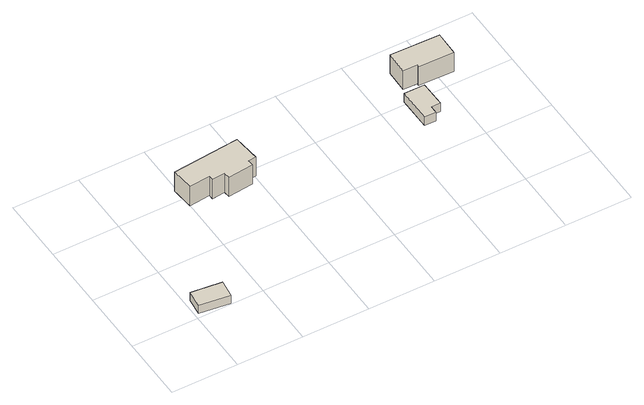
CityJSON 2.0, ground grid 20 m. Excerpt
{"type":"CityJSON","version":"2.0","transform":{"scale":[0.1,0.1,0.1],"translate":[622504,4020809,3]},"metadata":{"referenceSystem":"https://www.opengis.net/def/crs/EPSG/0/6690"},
"CityObjects":{
"building1":{"type":"Building","attributes":{"class":"3001","usage":"461","measuredHeight":-9999,"storeysAboveGround":9999,"RiverFloodingRiskAttribute.description":"1","RiverFloodingRiskAttribute.rank":"2","RiverFloodingRiskAttribute.depth":2.47,"RiverFloodingRiskAttribute.adminType":"2","RiverFloodingRiskAttribute.scale":"2","RiverFloodingRiskAttribute.duration":9.5,"BuildingDetailAttribute.buildingStructureType":"611","BuildingDetailAttribute.buildingStructureOrgType":"Null","BuildingDetailAttribute.urbanPlanType":"21","BuildingDetailAttribute.districtsAndZonesType":"5","BuildingDetailAttribute.landUseType":"211","BuildingDetailAttribute.orgUsage":"Null","BuildingDetailAttribute.specifiedBuildingCoverageRate":60,"BuildingDetailAttribute.specifiedFloorAreaRate":200,"BuildingDetailAttribute.surveyYear":2023,"BuildingIDAttribute.prefecture":"17","BuildingIDAttribute.city":"17206"},"geometry":[{"type":"Solid","lod":"1","boundaries":[[[[0,1,2,3]],[[2,4,5,3]],[[1,6,4,2]],[[0,7,6,1]],[[3,5,7,0]],[[4,6,7,5]]]]}]},
"building2":{"type":"Building","attributes":{"class":"3001","usage":"461","measuredHeight":8.4,"storeysAboveGround":2,"RiverFloodingRiskAttribute.description":"1","RiverFloodingRiskAttribute.rank":"2","RiverFloodingRiskAttribute.depth":1.49,"RiverFloodingRiskAttribute.adminType":"2","RiverFloodingRiskAttribute.scale":"2","RiverFloodingRiskAttribute.duration":5.5,"BuildingDetailAttribute.buildingStructureType":"611","BuildingDetailAttribute.buildingStructureOrgType":"Null","BuildingDetailAttribute.urbanPlanType":"21","BuildingDetailAttribute.districtsAndZonesType":"5","BuildingDetailAttribute.landUseType":"211","BuildingDetailAttribute.orgUsage":"Null","BuildingDetailAttribute.specifiedBuildingCoverageRate":60,"BuildingDetailAttribute.specifiedFloorAreaRate":200,"BuildingDetailAttribute.surveyYear":2023,"BuildingIDAttribute.prefecture":"17","BuildingIDAttribute.city":"17206"},"geometry":[{"type":"Solid","lod":"1","boundaries":[[[[8,9,10,11,12,13,14,15,16,17]],[[16,18,19,17]],[[15,20,18,16]],[[14,21,20,15]],[[13,22,21,14]],[[12,23,22,13]],[[11,24,23,12]],[[10,25,24,11]],[[9,26,25,10]],[[8,27,26,9]],[[17,19,27,8]],[[18,20,21,22,23,24,25,26,27,19]]]]}]},
"building3":{"type":"Building","attributes":{"class":"3001","usage":"411","measuredHeight":3.3,"storeysAboveGround":9999,"RiverFloodingRiskAttribute.description":"1","RiverFloodingRiskAttribute.rank":"2","RiverFloodingRiskAttribute.depth":2.49,"RiverFloodingRiskAttribute.adminType":"2","RiverFloodingRiskAttribute.scale":"2","RiverFloodingRiskAttribute.duration":9.58,"BuildingDetailAttribute.buildingStructureType":"611","BuildingDetailAttribute.buildingStructureOrgType":"Null","BuildingDetailAttribute.urbanPlanType":"21","BuildingDetailAttribute.districtsAndZonesType":"Null","BuildingDetailAttribute.landUseType":"211","BuildingDetailAttribute.orgUsage":"6","BuildingDetailAttribute.specifiedBuildingCoverageRate":-9999,"BuildingDetailAttribute.specifiedFloorAreaRate":-9999,"BuildingDetailAttribute.surveyYear":2023,"BuildingIDAttribute.prefecture":"17","BuildingIDAttribute.city":"17206"},"geometry":[{"type":"Solid","lod":"1","boundaries":[[[[28,29,30,31,32,33]],[[32,34,35,33]],[[31,36,34,32]],[[30,37,36,31]],[[29,38,37,30]],[[28,39,38,29]],[[33,35,39,28]],[[34,36,37,38,39,35]]]]}]},
"building4":{"type":"Building","attributes":{"class":"3001","usage":"411","measuredHeight":7.7,"storeysAboveGround":9999,"RiverFloodingRiskAttribute.description":"1","RiverFloodingRiskAttribute.rank":"2","RiverFloodingRiskAttribute.depth":2.13,"RiverFloodingRiskAttribute.adminType":"2","RiverFloodingRiskAttribute.scale":"2","RiverFloodingRiskAttribute.duration":9.58,"BuildingDetailAttribute.buildingStructureType":"611","BuildingDetailAttribute.buildingStructureOrgType":"Null","BuildingDetailAttribute.urbanPlanType":"21","BuildingDetailAttribute.districtsAndZonesType":"Null","BuildingDetailAttribute.landUseType":"211","BuildingDetailAttribute.orgUsage":"6","BuildingDetailAttribute.specifiedBuildingCoverageRate":-9999,"BuildingDetailAttribute.specifiedFloorAreaRate":-9999,"BuildingDetailAttribute.surveyYear":2023,"BuildingIDAttribute.prefecture":"17","BuildingIDAttribute.city":"17206"},"geometry":[{"type":"Solid","lod":"1","boundaries":[[[[40,41,42,43,44,45]],[[44,46,47,45]],[[43,48,46,44]],[[42,49,48,43]],[[41,50,49,42]],[[40,51,50,41]],[[45,47,51,40]],[[46,48,49,50,51,47]]]]}]}
},
"vertices":[
[102,1,9],[10,13,9],[16,66,9],[109,55,9],[16,66,39],[109,55,39],[10,13,39],[102,1,39],
[375,364,16],[376,346,16],[299,338,16],[297,357,16],[258,353,16],[257,367,16],[194,361,16],[188,428,16],[390,448,16],[398,366,16],[390,448,86],[398,366,86],[188,428,86],[194,361,86],[257,367,86],[258,353,86],[297,357,86],[299,338,86],[376,346,86],[375,364,86],
[939,330,7],[911,330,7],[911,307,7],[876,307,7],[876,410,7],[938,410,7],[876,410,38],[938,410,38],[876,307,38],[911,307,38],[911,330,38],[939,330,38],
[1045,437,10],[938,439,10],[939,447,10],[896,448,10],[898,517,10],[1047,513,10],[898,517,78],[1047,513,78],[896,448,78],[939,447,78],[938,439,78],[1045,437,78]
]}
